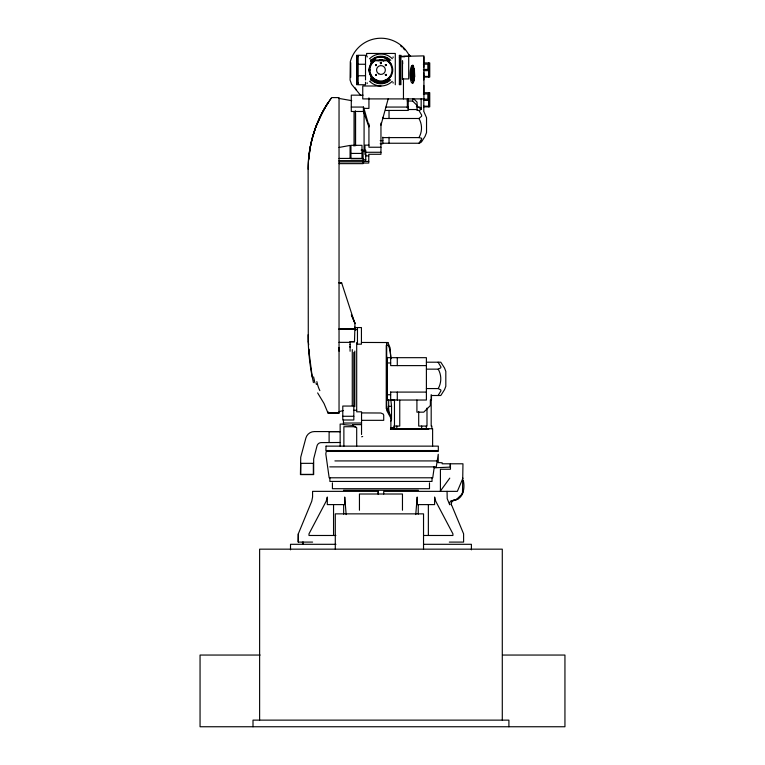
<?xml version="1.0" encoding="UTF-8"?>
<svg xmlns="http://www.w3.org/2000/svg" width="765" height="765" viewBox="0 0 765 765"><rect width="100%" height="100%" fill="white"/><g stroke="black" fill="none" stroke-linecap="round" stroke-linejoin="round"><path stroke-width="1.15" d="M339.038 351.173L339.038 347.501M350.074 346.784L350.074 344.317M378.197 491.36L378.197 494.008L378.197 491.36L312.579 491.36L312.579 497.021L311.747 501.238L298.312 533.827L298.331 542.098L312.598 542.098M412.823 77.313L412.746 70.036L413.569 66.718L412.813 69.634C413.349 71.977 411.054 77.638 413.645 78.527L413.961 79.751M412.555 68.812C412.622 69.73 413.062 59.651 412.555 69.089C410.748 70.619 410.356 78.766 412.746 79.512L413.11 82.773A8.826 2.333 -90 0 0 413.616 81.903L413.588 79.885L413.511 81.903A8.817 2.333 90 0 1 413.004 82.773M414.334 77.341L414.028 68.42L413.798 76.242L414.563 77.724C413.081 78.795 412.612 70.982 414.133 68.64M447.066 491.36L447.2 498.627L449.715 504.766L449.466 502.988L450.681 501.027L456.542 499.402L462.49 493.664L462.959 463.791L450.451 463.791L450.451 469.251L440.43 469.251L440.42 491.36M412.364 70.763C412.804 69.319 410.489 78.776 413.215 78.938L413.511 80.468L413.215 78.938M412.335 67.492L412.144 68.429L412.23 65.541L412.297 68.152L411.245 69.998M414.295 70.676L414.41 69.835L414.324 70.457M414.41 70.552L414.649 76.825L414.181 76.615M402.486 79.216L402.486 60.789L402.686 63.696M414.544 76.825L414.41 69.835M326.244 451.436L325.804 453.855L329.17 477.79L432.741 477.79L434.243 467.099M462.959 491.742L461.572 494.859M413.693 77.294L413.636 76.959M415.749 514.587L417.193 497.021L417.193 504.604L434.606 504.604L434.606 497.021L435.744 501.238L452.918 533.827L452.918 535.481L423.867 535.481M412.192 68.152L412.201 68.429M413.301 77.648L413.463 66.718M413.53 78.527L413.855 80.937A8.817 2.333 90 0 0 414.133 79.809C412.488 76.519 413.607 70.829 413.569 66.718M411.838 78.126L412.096 69.213L411.838 69.625M412.66 68.812L412.765 67.884M412.823 70.533L412.918 69.634M413.224 67.722L413.11 68.812C410.834 71.939 414.764 67.416 412.765 65.647M413.473 68.927L413.569 68.075M414.104 77.59L414.381 78.403L413.932 76.663M411.599 69.051C411.235 72.493 409.361 78.68 412.545 80.459L412.555 82.725M329.772 466.88L436.27 466.88L438.249 454.286L438.249 462.586M433.717 466.88L434.597 467.099L434.597 467.798L450.116 467.119L450.116 463.791L442.17 463.791L442.17 462.758L437.867 462.567M413.855 79.751L413.645 78.527M414.133 79.809L413.97 78.087M414.381 78.403L414.381 77.82M414.496 70.418L414.238 76.127M412.249 68.429L412.01 68.85M380.96 125.154L388.171 98.905M413.884 68.286L413.808 69.013M320.172 116.634L315.964 126.445L312.101 138.58L310.074 147.76L308.505 160.057L310.925 143.514L315.123 128.749L321.09 114.76L327.927 102.883M315.964 126.464C318.642 118.805 324.762 107.396 328.185 102.5M411.943 69.625L411.838 70.61M462.959 478.125L457.346 491.36L383.714 491.36L383.714 494.008M413.33 69.653L413.253 70.37M357.465 57.241L358.125 55.95L357.465 55.711M400.038 82.773L399.378 84.064L400.038 84.303M358.125 82.783L357.465 84.064L358.125 84.303M399.378 57.222L400.038 55.941L399.378 55.711M322.008 112.981L325.536 106.698M326.301 105.455L330.958 98.465M414.429 70.457L414.305 69.835M389.022 62.022L387.167 59.966L375.041 60.072M390.886 76.385L387.339 79.933L385.139 80.038M440.43 490.977L449.782 478.125M317.638 392.923L324.016 403.48L327.994 413.024L339.038 413.043L339.038 97.614L331.599 97.595L324.178 109.013L315.859 126.741L312.818 135.95L310.055 147.874A121.587 119.751 57 0 0 308.123 169.275L308.285 341.869M421.754 141.506L425.044 136.399L426.535 132.603L426.535 117.714L424.087 112.12M438.087 395.505L440.793 391.125A3.05 1.587 -53.2 0 0 440.812 389.93L438.211 388.563L426.401 388.563M382.854 143.246L418.933 143.246L421.553 139.201A3.06 1.291 -49.1 0 0 421.582 138.226L418.933 137.604L382.854 137.604M412.813 69.634L413.368 68.927M413.224 69.653L413.702 69.013M371.388 60.865L371.694 59.986L372.794 60.263L372.794 62.281M452.813 500.578L451.618 501.658L451.321 504.766L451.618 501.658L454.362 500.186C463.447 498.981 465.101 487.774 463.303 480.439M361.654 436.786L362.686 436.509M389.557 79.847C384.499 84.542 376.179 83.949 371.388 79.149M374.745 59.966L371.245 63.294L369.39 67.636A9.725 7.966 90 0 0 369.39 72.369C370.26 75.926 373.1 80.736 376.839 80.038M382.854 117.303L382.854 118.489L418.933 118.489L421.553 116.299A3.06 1.817 58.5 0 0 421.582 114.96L418.933 110.437A19.574 3.404 0 0 0 418.933 107.062L417.049 107.062M382.003 59.852L383.542 60.693L386.937 60.741A11.035 11.035 0 0 1 389.289 77.236A11.035 11.035 0 0 1 372.622 77.236A11.035 11.035 0 0 1 374.974 60.741L378.369 60.693L379.909 59.852M381.783 59.852L380.128 59.852M456.514 499.421L453.76 500.186M380.96 83.242L383.055 82.362M454.898 500.186L458.005 498.895M390.886 358.718L390.064 347.74L387.912 342.529L386.688 343.007L386.688 410.375L390.619 417.7A23.61 5.298 82.4 0 1 390.886 418.216M355.448 426.488L354.205 426.727M426.401 369.151L438.211 369.151L440.774 367.86A3.05 1.587 53.2 0 0 440.822 366.722L438.087 362.199M378.025 60.741L378.685 60.559M339.038 411.666L343.456 410.489M371.025 60.722L371.245 59.441M339.038 147.454L350.074 145.417L350.074 158.441M373.243 79.254L371.704 79.464L373.129 80.048L372.66 79.751M401.061 56.323L408.701 56.323M380.406 56.763L381.505 56.763M401.711 56.763L404.8 56.763M379.775 60.072L382.137 60.072M423.609 62.94L429.748 62.94L429.748 77.064L423.609 77.064M358.125 64.26L365.517 64.26M423.361 64.184L427.855 64.184L427.855 69.433L423.361 69.433M412.66 65.647L413.224 66.106M413.004 68.812L413.119 66.106M423.504 70.638L428.563 70.638L428.563 76.424L423.504 76.424M358.125 75.754L365.517 75.754M412.373 78.518L412.746 78.938L412.364 77.485M402.371 78.938L408.701 78.938L408.701 55.883M411.321 79.531L411.733 80.009L411.312 70.581M412.268 80.009L412.555 81.511M380.406 83.242L381.505 83.242M380.96 85.996L362.753 85.996L362.753 98.905L423.925 98.905L423.925 55.883L403.815 56.323M423.609 92.728L429.748 92.728L429.748 106.842L423.609 106.842M423.361 93.961L427.855 93.961L427.855 99.211L423.361 99.211M363.05 95.156L351.288 95.156L351.288 111.48L363.413 111.48L368.931 126.894M407.343 100.244L408.223 100.244M423.504 100.425L428.563 100.425L428.563 106.201L423.504 106.201M407.343 100.531L408.223 100.531M408.223 101.037L412.631 101.037L417.049 105.379M407.343 101.525L408.223 101.525M416.389 106.239L417.049 106.259M351.288 107.062L363.413 107.062L363.413 111.48M385.943 107.062L407.267 107.062M407.343 107.177L408.223 107.177M408.223 107.855L407.343 107.855L407.343 98.905L408.223 98.905L408.223 110.437L385.943 110.437M363.413 107.014A40.937 7.038 72.5 0 1 363.977 108.362L368.931 108.41L368.931 97.891M408.223 109.529L417.049 109.529M418.933 110.437L417.049 110.437L417.049 102.127L413.769 98.905M380.205 140.578L382.854 140.578M380.205 143.763L382.854 143.763L382.854 137.145M368.931 145.14L364.962 145.14L364.962 154.473L365.737 154.473M380.96 147.234L368.931 147.234L368.931 123.815M361.08 150.112L363.088 150.112L363.088 163.643L339.038 163.643M364.962 150.275L365.737 150.275L365.737 160.315M365.737 152.273L380.96 152.273M350.953 153.421L361.979 153.421M365.737 155.888L368.768 155.888M339.038 158.441L361.979 158.384L361.979 145.312L350.953 145.312L350.953 158.747L363.088 158.747M365.737 159.713L363.748 159.713L363.748 163.041L368.768 163.041L368.768 154.272L380.96 154.272L380.96 123.05M339.038 160.631L363.088 160.631M363.748 161.425L368.768 161.425M339.038 161.903L363.088 161.903M341.687 282.974L339.038 282.887L341.687 282.974L354.922 323.652M354.922 327.009L354.482 341.802L350.074 341.802M339.038 328.74L354.922 328.74M339.038 329.39L355.142 329.39M355.582 329.591L357.465 329.591M354.482 341.659L350.074 341.659L350.074 344.575M339.038 342.357L350.074 342.357M387.358 357.676L426.401 357.676L426.401 400.028L387.358 400.028M426.401 362.199L440.793 362.199L444.522 368.032L445.813 371.407L445.813 386.306L444.522 389.681L440.793 395.505L431.479 395.505L431.479 400.028L430.37 400.028L430.37 405.546L423.753 412.163L416.915 412.163L416.915 400.028M387.358 362.973L390.666 362.973M426.401 365.613L390.666 365.613L390.666 357.676M390.666 392.091L426.401 392.091M387.358 394.74L390.666 394.74M390.953 399.808L394.711 399.808M388.63 406.311L391.537 406.311L391.527 419.564L390.886 421.113M353.822 410.279L356.691 410.279M361.539 412.928L380.855 413.004L383.198 414.037L383.714 415.156L383.714 420.329L361.539 420.329M342.787 416.275L353.822 416.275M343.456 423.026L361.539 423.026M343.686 424.078L340.148 424.078L340.148 446.138M352.493 424.632L361.539 424.632M355.62 426.727L343.877 426.727L343.877 446.138M390.829 427.606L394.711 427.606M392.741 428.706L432.617 428.706L432.617 446.138M390.437 429.155L428.84 429.155M340.148 431.575L314.377 431.575A8.826 8.826 0 0 0 305.847 438.116L300.731 457.212L300.435 474.596L313.669 474.596L313.669 458.914L317.006 445.88A4.408 4.408 0 0 1 321.271 442.61L340.148 442.495M340.148 431.69L329.113 431.69L329.113 442.495M326.626 451.436L438.316 451.436M334.907 460.922L437.322 460.922M343.456 490.26L418.455 490.26M335.873 535.481L308.993 535.481L308.993 533.827L326.167 501.238L327.305 497.021L327.305 504.604L344.719 504.604L344.719 497.021L346.163 514.587M449.323 542.098L463.609 542.098L463.6 533.827L451.713 505.311M335.95 544.307L290.509 544.307L290.509 549.825M423.542 544.307L471.403 544.307L471.403 549.825M260.129 655.05L200.057 655.05L200.057 726.75L564.943 726.75L564.943 655.05L502.557 655.05M361.434 342.452L387.912 342.529M339.038 413.043L327.994 413.024L328.013 411.723M383.255 57.442L385.962 57.748L389.366 59.995M379.555 82.668L375.95 82.257L379.153 82.668A12.795 12.795 0 0 1 375.701 81.673M339.038 98.427L351.737 100.664M384.087 57.413L386.172 57.844M372.794 60.693L371.694 60.483A19.049 12.814 72.9 0 1 372.125 60.55M383.227 60.559L383.887 60.741M373.454 79.55L372.794 79.321L372.794 77.552M371.245 59.507L371.025 63.39M374.047 81.004L371.503 79.273A13.235 13.235 0 0 0 389.662 79.971M410.614 56.323L408.692 54.506A31.767 31.767 0 0 0 350.303 61.659L350.074 80.038L351.556 84.217L360.784 95.539M389.28 61.64L390.886 63.619M413.263 77.877L413.148 77.045M418.933 107.062L420.071 108.506M411.943 79.111L412.211 79.512L411.761 78.661M412.918 78.173L412.737 77.772M386.688 408.08L390.886 415.902L390.886 429.155M309.49 351.422L308.611 348.84M355.276 87.946L356.327 90.069M351.393 314.74L354.922 323.021L354.922 329.6M351.393 314.951L354.922 323.251M391.537 406.311L390.886 400.238M388.677 411.522L389.5 414.228M363.977 108.41L368.931 125.919M313.411 382.605L311.948 375.462M312.244 377.021L308.62 348.974M388.18 406.607L388.677 410.901M412.899 79.914L413.11 82.773M414.056 78.393L414.133 79.12M302.452 542.098L302.634 544.307M350.074 346.277L350.074 347.186M508.907 726.75L508.907 720.133L253.005 720.133L253.005 726.75M502.289 720.133L502.289 549.165L259.622 549.165L259.622 720.133M432.024 477.79L432.024 481.434L329.887 481.434L329.887 477.79M431.852 428.706L431.852 426.067L431.192 426.067L431.192 394.635M429.49 482.868L429.49 488.711L332.421 488.711L332.421 482.868M428.763 62.94L428.763 77.064M428.763 92.728L428.763 106.842M428.362 504.604L428.362 535.481M426.994 408.099L426.994 426.067L418.704 426.067L418.704 411.465M426.344 426.067L426.344 428.706M423.8 56.763L423.8 67.243M423.8 72.761L423.8 79.933M423.8 85.441L423.8 93.167M423.8 98.685L423.8 111.48M423.533 549.165L423.533 513.86L335.29 513.86L335.29 549.165M421.649 426.067L421.649 428.706M421.152 98.905L421.152 109.385M418.254 504.604L418.254 514.099M414.028 68.42L413.607 76.567M412.631 98.905L412.631 101.037M403.461 78.938L403.461 98.905M402.466 510.236L402.466 494.008L359.445 494.008L359.445 510.236M400.917 55.262L400.917 84.743M400.038 55.271L400.038 84.743M399.751 400.238L399.751 426.067L393.822 426.067L393.822 428.706M399.378 55.271L399.378 84.743M397.284 357.676L397.284 365.613M397.284 392.091L397.284 400.028M396.805 426.067L396.805 428.706M395.295 84.743L395.295 53.454L366.617 53.454L366.617 55.826M394.472 400.238L394.472 426.067M393.086 56.878L393.086 57.71M393.086 82.295L393.086 83.127M392.981 427.606L392.981 428.706M390.666 391.967L390.666 400.028M389.031 110.437L389.031 118.489M389.031 137.145L389.031 143.246M388.677 60.225L388.677 61.439M388.677 78.632L388.677 79.79M388.677 399.808L388.677 413.138M387.358 357.341L387.358 400.363M386.249 345.378L386.249 408.644M374.554 60.406L374.554 61.181M374.554 78.891L374.554 79.598M373.454 79.13L373.454 80.029M371.025 74.999L371.025 80.918M367.171 56.419L367.171 57.031M367.171 82.811L367.171 83.586M365.517 79.99L365.517 55.271L358.125 55.271L358.125 84.743L365.517 84.743L365.517 82.18M364.083 111.747L364.083 151.623M361.539 434.51L361.539 411.819L356.691 411.819L356.691 342.605M357.465 55.271L357.465 84.743M357.465 328.529L357.465 344.174L361.434 344.174L361.434 327.563L355.582 327.563L355.582 330.098M356.691 446.138L356.691 427.616L352.646 425.407L343.456 424.632L343.456 419.698M356.576 55.262L356.576 84.743M355.582 112.914L355.582 145.78M355.362 110.791L355.362 145.015M354.817 351.059L354.817 406.645M354.042 111.527L354.042 146.153M353.822 352.378L353.822 405.326M352.273 349.586L352.273 405.756M350.733 62.644L350.733 77.361M350.074 346.66L350.074 351.24M343.657 504.604L343.657 514.099M333.55 504.604L333.55 535.481M303.332 542.098L303.332 544.307M386.985 59.852A11.8 11.8 0 0 1 389.968 77.628A11.8 11.8 0 0 1 371.943 77.628A11.8 11.8 0 0 1 374.926 59.852M379.019 60.722A9.486 9.486 0 0 1 383.676 60.913M371.694 60.072A19.947 13.407 72.7 0 1 372.125 60.139M379.803 60.703A9.371 9.371 0 0 1 382.261 60.722M389.471 59.871A13.235 13.235 0 0 0 371.503 60.741L375.739 57.844L380.96 56.763L385.962 57.748L382.758 57.337A12.795 12.795 0 0 1 386.21 58.331M390.609 79.847A13.789 13.789 0 0 1 370.537 79.034M370.537 60.971A13.789 13.789 0 0 1 390.8 60.349M388.744 80.153A12.795 12.795 0 0 1 387.224 81.157M386.421 81.568A12.795 12.795 0 0 1 382.892 82.649M373.167 59.852A12.795 12.795 0 0 1 375.491 58.436M387.014 58.733A12.795 12.795 0 0 1 389.251 60.263M412.66 83.136A8.826 2.333 -90 0 1 410.078 74.989A8.826 2.333 -90 0 1 412.335 65.551M392.225 81.348A15.998 15.998 0 0 1 369.552 81.224M369.533 58.8A15.998 15.998 0 0 1 392.311 58.733M410.298 56.151A4.408 4.408 0 0 1 408.692 54.506M400.535 45.833A31.107 31.107 0 0 1 401.921 47.028M403.308 48.377A31.107 31.107 0 0 1 404.685 49.888M418.933 118.489A19.574 19.278 0 0 1 418.933 137.604M421.343 141.114A19.574 3.395 0 0 1 418.933 143.246M314.396 380.377A26.498 13.168 77 0 1 313.583 376.887M314.931 382.777A25.197 15.702 77.2 0 1 314.224 380.482M311.91 375.462A220.674 218.274 -59.3 0 1 308.113 334.735M319.847 390.638A25.79 16.753 82.7 0 1 316.853 381.601M308.716 344.671A20.359 18.035 -78.5 0 1 308.343 341.869M308.19 169.275A121.252 120.918 72.7 0 1 315.993 126.474M316.433 384.47A23.725 17.413 79.1 0 1 316.098 383.609M438.211 369.151A19.574 19.574 0 0 1 438.211 388.563M386.688 345.656A34.119 4.676 -88.6 0 1 390.886 358.087M369.151 69.854L369.17 70.657L369.811 70.667L369.811 69.338L369.151 69.854M298.417 533.827L298.331 542.098L298.417 533.827M326.062 446.138L325.871 450.547L438.316 450.547L438.316 446.138L326.062 446.138M375.529 64.882C375.94 67.043 377.346 63.629 375.529 64.882C375.931 67.043 377.346 63.619 375.529 64.882M375.529 74.712C375.94 76.873 377.346 73.45 375.529 74.702C375.931 76.873 377.346 73.45 375.529 74.712M380.339 62.807C380.827 65.398 382.519 61.296 380.348 62.797C380.827 65.408 382.519 61.296 380.339 62.807M385.359 64.882C385.761 67.043 387.167 63.629 385.359 64.882C385.761 67.043 387.167 63.619 385.359 64.882M385.359 74.712C385.761 76.873 387.167 73.45 385.359 74.702C385.761 76.873 387.167 73.45 385.359 74.712M353.822 406.052L342.787 406.052L342.787 419.995L353.822 419.995L353.822 406.052M313.344 463.341L300.769 463.341L300.769 474.377L313.344 474.377L313.344 463.341M378.752 73.823A4.408 4.408 0 0 0 385.369 70.007A4.408 4.408 0 0 0 378.752 66.182A4.408 4.408 0 0 0 378.752 73.823"/></g></svg>
